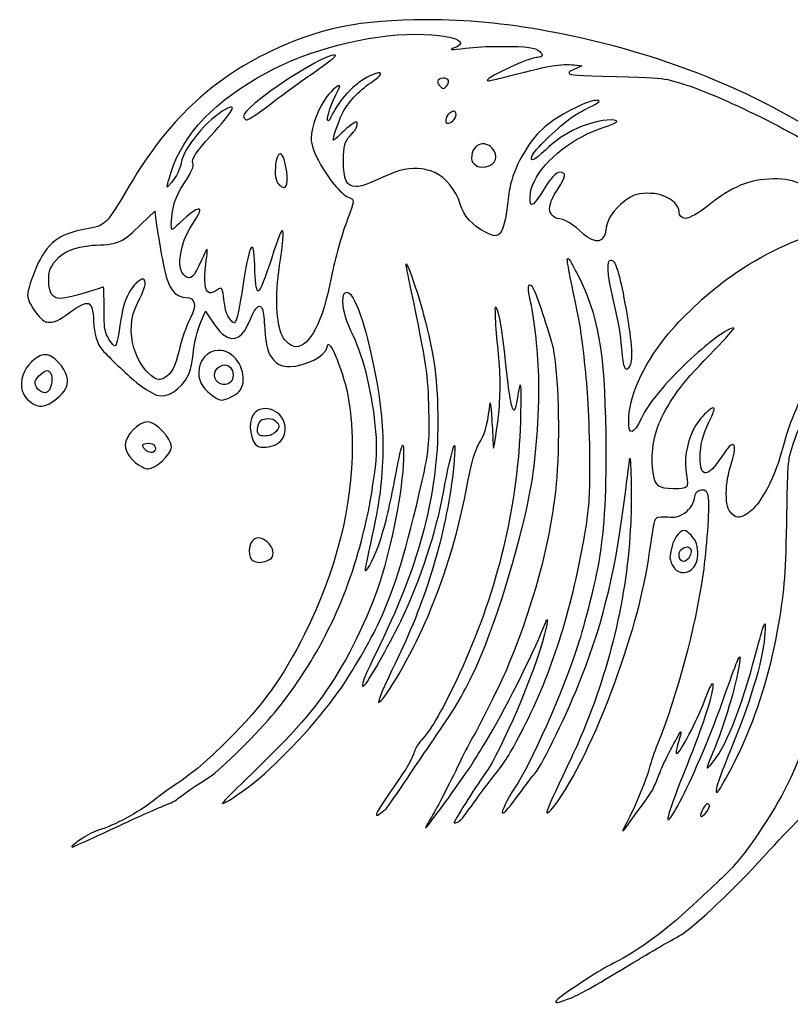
# Model space of a CAD drawing. Extents: x 61 to 2916, y 182 to 2969.
# Drawn here: x 129 to 692, y 1419 to 2137 of the extents above; entities that cross this region are included whole.
import ezdxf

# ---------------------------------------------------------------- set-up
doc = ezdxf.new("R2010")
doc.units = 0
doc.layers.add('Layer_1', color=7, linetype='CONTINUOUS')

msp = doc.modelspace()

# ---------------------------------------------------------------- linework, layer by layer
at = {"layer": 'Layer_1', "color": 7}
for points in [[(425.739183, 2136.946104), (425.735187, 2136.943156)], [(533.745363, 2103.96212), (539.364527, 2103.260429), (535.614534, 2101.5949)], [(467.367589, 2046.329056), (467.367589, 2046.326136)], [(319.117619, 2039.026447), (319.117619, 2039.026816)], [(239.727017, 2018.163021), (236.680047, 2014.787996), (237.181072, 2017.413)], [(217.712049, 1987.623841), (227.567531, 1997.217106)], [(227.567531, 1997.217106), (228.483048, 1990.623841)], [(262.974388, 1920.286225), (264.631159, 1924.036246), (265.866019, 1922.161235)], [(147.872504, 1892.331399), (147.872504, 1892.331088)], [(140.356355, 1855.78159), (140.356355, 1855.767417)], [(471.923332, 1852.786012), (472.519517, 1857.286026), (473.04098, 1852.411015)], [(391.460612, 1640.639356), (391.006558, 1638.285317), (392.742358, 1639.785332)], [(631.074674, 1564.318152), (631.074674, 1564.317755)]]:
    msp.add_lwpolyline(points, dxfattribs=at)
for points in [[(425.735187, 2136.943156)], [(358.391759, 2111.154489)], [(438.32264, 2094.302892)], [(445.970567, 2070.135789)], [(467.367589, 2046.326136)], [(560.514452, 1961.432313)], [(274.022313, 1895.527359)], [(278.671713, 1884.88085)], [(149.288958, 1880.711895)], [(308.053679, 1852.980866)], [(222.285339, 1843.403617)], [(310.290477, 1845.653624)], [(222.81559, 1827.653567)], [(614.139626, 1763.903376)], [(303.300218, 1758.57723)], [(616.172782, 1751.915112)]]:
    msp.add_lwpolyline(points, close=True, dxfattribs=at)
for points in [[(425.735187, 2136.943156), (378.184139, 2137.018274), (346.922236, 2130.669243), (312.15378, 2113.876154)], [(513.861537, 2128.693149), (481.861631, 2134.499372), (456.242902, 2136.897886), (425.739183, 2136.946104)], [(309.113953, 2098.296127), (340.416732, 2115.287869), (382.861092, 2126.251406), (417.864286, 2126.387526)], [(417.864286, 2126.387526), (434.759678, 2126.453573), (448.542307, 2124.06583), (450.613901, 2120.714135)], [(738.853458, 2034.132785), (683.825725, 2078.171723), (601.420842, 2112.805193), (513.861537, 2128.693149)], [(450.613901, 2120.714135), (451.38745, 2119.462379), (449.279487, 2117.37647), (446.223758, 2116.367957)], [(312.15378, 2113.876154), (268.269324, 2092.679741), (237.014338, 2062.98971), (209.4195, 2016.286536)], [(446.223758, 2116.367957), (441.568121, 2114.832396), (444.207213, 2114.75844), (454.369762, 2116.140901)], [(454.369762, 2116.140901), (461.491548, 2117.109815), (469.215982, 2117.492408), (481.239481, 2117.520754)], [(481.239481, 2117.520754), (499.772424, 2117.543432), (505.313749, 2116.784765), (508.548657, 2113.786862)], [(508.548657, 2113.786862), (511.505173, 2111.046885), (511.055314, 2109.941143), (506.780598, 2109.43476)], [(358.39173, 2111.154489), (351.108312, 2111.154489), (312.895071, 2087.273062), (297.332392, 2072.995191)], [(340.98199, 2096.560184), (349.43836, 2102.452354), (357.174841, 2108.14607), (358.174908, 2109.213544)], [(358.174908, 2109.213544), (359.969216, 2111.126426), (359.973411, 2111.154489), (358.391759, 2111.154489)], [(497.968082, 2106.992904), (490.112404, 2103.91016), (473.58563, 2095.836384), (471.48946, 2094.056788)], [(480.20659, 2094.352726), (515.605501, 2103.613542), (524.199097, 2105.155452), (533.745363, 2103.96212)], [(506.780598, 2109.43476), (504.740809, 2109.193248), (500.774957, 2108.094111), (497.968082, 2106.992904)], [(239.489643, 2025.588342), (248.739121, 2053.990164), (271.738403, 2078.008164), (309.113953, 2098.296127)], [(391.710884, 2098.105695), (390.133399, 2098.711177), (383.726796, 2095.970208), (378.631221, 2092.509917)], [(385.303601, 2090.957206), (391.77027, 2095.306162), (393.623085, 2097.371746), (391.710884, 2098.105695)], [(535.614534, 2101.5949), (530.555469, 2099.349314), (529.861915, 2098.914762), (529.946983, 2098.039732)], [(529.946983, 2098.039732), (530.094668, 2096.504795), (534.831518, 2096.151002), (564.491047, 2095.461614)], [(315.106923, 2077.744201), (320.881937, 2082.201015), (332.525649, 2090.6681), (340.98199, 2096.560184)], [(378.631221, 2092.509917), (369.368165, 2086.219591), (361.767861, 2077.299188), (356.661457, 2066.725672)], [(364.391447, 2068.309223), (368.350637, 2076.263519), (376.374156, 2084.952812), (385.303601, 2090.957206)], [(438.32264, 2094.302892), (436.199824, 2094.274546), (433.982302, 2093.353765), (433.982302, 2091.783338)], [(433.982302, 2091.783338), (433.982302, 2091.008372), (434.822664, 2089.466887), (435.849943, 2088.358537)], [(442.018406, 2092.632941), (441.56798, 2093.806629), (439.973685, 2094.324804), (438.32264, 2094.302892)], [(439.066794, 2087.066501), (440.823373, 2088.006472), (442.546786, 2091.255865), (442.018406, 2092.632941)], [(471.48946, 2094.056788), (469.680071, 2092.519583), (469.670915, 2092.467964), (471.206561, 2092.439617)], [(471.206561, 2092.439617), (472.081591, 2092.425444), (476.131745, 2093.286895), (480.20659, 2094.352726)], [(564.491047, 2095.461614), (590.356448, 2094.860327), (595.922434, 2094.528984), (601.989729, 2093.232073)], [(601.989729, 2093.232073), (626.91343, 2087.904652), (683.754774, 2061.100611), (722.740119, 2036.290552)], [(362.591129, 2088.73359), (362.163635, 2090.015931), (356.647823, 2085.372965), (353.286461, 2080.901014)], [(359.821162, 2082.07731), (361.471242, 2085.358735), (362.718717, 2088.354001), (362.591129, 2088.73359)], [(435.849943, 2088.358537), (437.304943, 2086.788393), (438.015137, 2086.503539), (439.066794, 2087.066501)], [(268.476112, 2052.241239), (284.788365, 2070.052536), (288.479142, 2076.608893), (279.417057, 2071.676878)], [(294.831943, 2063.90434), (296.305396, 2063.90434), (303.828683, 2069.04011), (315.106923, 2077.744201)], [(353.286461, 2080.901014), (346.92096, 2072.433022), (341.739042, 2058.763722), (341.739042, 2050.439504)], [(354.339677, 2063.163163), (352.336738, 2063.163163), (355.092306, 2072.671898), (359.821162, 2082.07731)], [(548.553627, 2077.999178), (541.676471, 2077.222171), (521.946708, 2066.799543), (512.483242, 2058.944403)], [(544.428609, 2072.841411), (552.483053, 2076.466707), (554.220413, 2078.639243), (548.553627, 2077.999178)], [(279.417057, 2071.676878), (266.153425, 2064.457891), (248.606658, 2043.288549), (246.945805, 2032.502461)], [(297.332392, 2072.995191), (292.708843, 2068.753385), (291.598906, 2066.69741), (293.012605, 2064.994151)], [(443.609243, 2069.306681), (440.516918, 2067.527964), (438.707076, 2062.236854), (440.919808, 2061.443406)], [(445.970567, 2070.135789), (445.365765, 2070.144293), (444.577958, 2069.863946), (443.609243, 2069.306681)], [(447.466216, 2067.780333), (447.480389, 2069.342738), (446.978712, 2070.128674), (445.970567, 2070.135789)], [(529.614648, 2063.946916), (534.156586, 2067.340281), (540.000085, 2070.848365), (544.428609, 2072.841411)], [(293.012605, 2064.994151), (293.509775, 2064.395189), (294.327658, 2063.90434), (294.831943, 2063.90434)], [(356.661457, 2066.725672), (355.715278, 2064.766358), (354.670056, 2063.163163), (354.339677, 2063.163163)], [(358.035471, 2048.913099), (357.08898, 2048.913099), (361.621167, 2062.744201), (364.391447, 2068.309223)], [(374.926667, 2062.411724), (373.616689, 2062.40322), (369.492209, 2059.297431), (364.132161, 2054.280347)], [(374.233736, 2057.142668), (375.508509, 2059.024879), (375.954145, 2062.411724), (374.926667, 2062.411724)], [(440.919808, 2061.443406), (443.330908, 2060.578808), (447.437869, 2064.55563), (447.466216, 2067.780333)], [(503.040781, 2037.827162), (504.463239, 2041.321129), (520.726815, 2057.306766), (529.614648, 2063.946916)], [(563.057109, 2063.523532), (557.699016, 2064.700509), (545.529986, 2062.048662), (535.711338, 2057.56455)], [(555.570276, 2058.58409), (559.532839, 2059.894267), (563.394915, 2061.419538), (564.152845, 2061.973713)], [(564.152845, 2061.973713), (565.427702, 2062.90606), (565.344987, 2063.02126), (563.057109, 2063.523532)], [(370.208385, 2052.225194), (371.732012, 2053.909858), (373.543186, 2056.122731), (374.233736, 2057.142668)], [(512.483242, 2058.944403), (501.771933, 2050.05348), (491.201846, 2032.359737), (487.295154, 2016.778746)], [(504.659454, 2019.018548), (512.678153, 2035.243204), (533.188694, 2051.183601), (555.570276, 2058.58409)], [(535.711338, 2057.56455), (527.083159, 2053.624096), (520.243138, 2048.939745), (512.75279, 2041.840806)], [(255.507823, 2032.377963), (254.103818, 2035.001465), (257.620491, 2040.387904), (268.476112, 2052.241239)], [(341.739042, 2050.439504), (341.739042, 2045.675867), (344.089707, 2039.109304), (348.62969, 2031.188457)], [(364.132161, 2054.280347), (360.978863, 2051.328877), (358.23384, 2048.913099), (358.035471, 2048.913099)], [(365.365548, 2034.288067), (365.365548, 2044.715656), (366.194004, 2047.78587), (370.208385, 2052.225194)], [(466.800743, 2046.326136), (462.933877, 2046.16116), (459.427097, 2043.120341), (458.912523, 2037.764119)], [(466.198634, 2029.41008), (474.653558, 2029.41008), (478.987603, 2035.078199), (475.23676, 2041.229966)], [(467.367589, 2046.326136), (467.178234, 2046.33464), (466.988709, 2046.33464), (466.800743, 2046.326136)], [(475.23676, 2041.229966), (473.171487, 2044.61735), (470.208224, 2046.244555), (467.367589, 2046.329056)], [(512.75279, 2041.840806), (504.361078, 2033.888551), (500.845681, 2032.435337), (503.040781, 2037.827162)], [(319.117619, 2039.026816), (317.386836, 2039.018312), (315.940255, 2034.958123), (315.629804, 2029.043928)], [(319.467727, 2038.972589), (319.350089, 2039.008589), (319.233018, 2039.027298), (319.117619, 2039.026447)], [(323.894551, 2025.827077), (323.140788, 2032.932677), (321.297497, 2038.407387), (319.467727, 2038.972589)], [(374.349447, 2015.162993), (367.654843, 2015.162993), (365.365548, 2020.038032), (365.365548, 2034.288067)], [(458.912523, 2037.764119), (458.580868, 2034.312615), (458.749813, 2033.778169), (460.832916, 2031.695237)], [(246.945805, 2032.502461), (246.242726, 2027.935238), (243.33386, 2022.157361), (239.727017, 2018.163021)], [(249.663048, 2018.412102), (254.259129, 2025.1903), (256.494821, 2030.533765), (255.507823, 2032.377963)], [(315.629804, 2029.043928), (315.253702, 2021.875908), (316.223153, 2018.109644), (319.01217, 2015.915962)], [(319.01217, 2015.915962), (323.537158, 2012.3566), (325.006869, 2015.340555), (323.894551, 2025.827077)], [(348.62969, 2031.188457), (356.012803, 2018.306936), (364.428184, 2008.707804), (369.928576, 2006.892491)], [(422.563492, 2028.027336), (414.330492, 2029.307154), (406.421948, 2027.643495), (394.614222, 2022.145966)], [(432.076224, 2025.40083), (429.992498, 2026.355598), (425.712226, 2027.537734), (422.563492, 2028.027336)], [(460.832916, 2031.695237), (462.637627, 2029.890441), (463.764289, 2029.41008), (466.198634, 2029.41008)], [(237.181072, 2017.413), (237.456884, 2018.857001), (238.495586, 2022.536269), (239.489643, 2025.588342)], [(394.614222, 2022.145966), (382.801905, 2016.646424), (378.499665, 2015.162993), (374.349447, 2015.162993)], [(450.50403, 2002.367589), (447.521718, 2012.381233), (440.014419, 2021.763996), (432.076224, 2025.40083)], [(501.608203, 2008.240171), (501.840078, 2012.341859), (502.484424, 2014.618285), (504.659454, 2019.018548)], [(523.211786, 2025.663035), (520.566175, 2025.663035), (516.377491, 2021.065736), (510.972967, 2012.230429)], [(521.682462, 2013.203084), (527.882135, 2022.390767), (528.283834, 2025.663035), (523.211786, 2025.663035)], [(678.865108, 2020.681158), (661.655637, 2020.476779), (648.724708, 2015.117638), (631.24138, 2000.945216)], [(700.24019, 2016.251415), (692.635605, 2020.029471), (688.913959, 2020.800242), (678.865108, 2020.681158)], [(209.4195, 2016.286536), (191.785142, 1986.440175), (192.193519, 1986.845247), (176.911621, 1984.068674)], [(241.190351, 2000.346111), (242.814636, 2006.696531), (245.271857, 2011.935965), (249.663048, 2018.412102)], [(487.295154, 2016.778746), (486.50369, 2013.621536), (485.494043, 2006.943515), (485.051014, 2001.938365)], [(510.972967, 2012.230429), (506.232857, 2004.481305), (503.244706, 2001.108945), (502.117988, 2002.235749)], [(515.739609, 1998.601438), (515.739609, 2002.445513), (517.740903, 2007.361711), (521.682462, 2013.203084)], [(369.928576, 2006.892491), (373.444937, 2005.731955), (373.315648, 2004.452959), (368.345081, 1991.277229)], [(502.117988, 2002.235749), (501.638874, 2002.714777), (501.432398, 2005.141326), (501.608203, 2008.240171)], [(587.364839, 2010.225053), (578.969159, 2010.303856), (574.581936, 2008.484008), (567.609848, 2002.029187)], [(598.280895, 2008.538972), (595.182618, 2009.746251), (592.386089, 2010.17692), (587.364839, 2010.225053)], [(610.235484, 1996.717668), (610.22698, 2001.240048), (605.812629, 2005.604821), (598.280895, 2008.538972)], [(240.214748, 1983.662893), (239.165104, 1983.662893), (239.829688, 1995.025748), (241.190351, 2000.346111)], [(259.351586, 1998.66295), (257.488339, 1998.66295), (252.874712, 1995.238659), (246.203069, 1988.901222)], [(258.020035, 1992.243988), (261.076587, 1997.252568), (261.368925, 1998.66295), (259.351586, 1998.66295)], [(469.533917, 1981.500789), (459.131585, 1987.004016), (453.114463, 1993.601419), (450.50403, 2002.367589)], [(485.051014, 2001.938365), (484.181087, 1992.109796), (482.164854, 1984.290968), (479.688188, 1981.141922)], [(521.338222, 1991.912929), (519.098249, 1991.912929), (515.739609, 1995.925212), (515.739609, 1998.601438)], [(567.609848, 2002.029187), (559.945253, 1994.933197), (557.991298, 1991.36791), (556.573715, 1981.891915)], [(631.24138, 2000.945216), (625.037455, 1995.916), (617.779889, 1991.912929), (614.867338, 1991.912929)], [(228.483048, 1990.623841), (230.923714, 1973.036822), (234.542491, 1953.419141), (236.358087, 1947.926431)], [(246.865159, 1967.66535), (248.900158, 1976.838321), (249.715036, 1978.635407), (258.020035, 1992.243988)], [(368.345081, 1991.277229), (363.60123, 1978.702078), (359.234133, 1963.067682), (356.372861, 1948.412801)], [(539.739665, 1981.046734), (534.41077, 1986.823477), (525.792853, 1991.912929), (521.338222, 1991.912929)], [(614.867338, 1991.912929), (612.227113, 1991.912929), (610.235484, 1993.973411), (610.235484, 1996.717668)], [(176.911621, 1984.068674), (157.414858, 1980.526263), (148.929632, 1973.891952), (141.182481, 1956.134004)], [(204.08458, 1976.010488), (206.191562, 1977.138426), (212.208006, 1982.266344), (217.712049, 1987.623841)], [(246.203069, 1988.901222), (243.170811, 1986.020901), (240.475508, 1983.662893), (240.214748, 1983.662893)], [(320.857644, 1982.912901), (319.665048, 1982.912901), (318.274763, 1979.398552), (312.733524, 1962.380165)], [(318.737974, 1957.41283), (321.279213, 1974.530203), (321.976198, 1982.912901), (320.857644, 1982.912901)], [(184.981497, 1972.405545), (193.039822, 1972.422553), (199.742142, 1973.6861), (204.08458, 1976.010488)], [(479.688188, 1981.141922), (477.612399, 1978.503113), (475.027732, 1978.594474), (469.533917, 1981.500789)], [(550.624909, 1975.412886), (548.061021, 1975.412886), (542.083046, 1978.506572), (539.739665, 1981.046734)], [(556.573715, 1981.891915), (556.054633, 1978.422042), (553.292376, 1975.412886), (550.624909, 1975.412886)], [(645.10355, 1947.4063), (666.236439, 1962.821464), (690.912844, 1975.329406), (712.800034, 1981.720418)], [(152.190868, 1956.421097), (156.089603, 1963.935455), (162.443924, 1968.34031), (173.053234, 1970.883562)], [(173.053234, 1970.883562), (176.519968, 1971.714626), (181.887735, 1972.405545), (184.981497, 1972.405545)], [(265.549303, 1969.222426), (265.30694, 1968.980063), (263.626812, 1965.493948), (261.816913, 1961.474918)], [(264.789105, 1958.133569), (266.073176, 1967.325759), (266.251447, 1969.924882), (265.549303, 1969.222426)], [(298.589022, 1970.912872), (296.967798, 1970.912872), (294.704072, 1961.207894), (291.912192, 1942.297034)], [(300.773095, 1952.912815), (300.290325, 1967.210558), (299.840466, 1970.912872), (298.589022, 1970.912872)], [(249.764161, 1949.742906), (245.999654, 1952.792144), (244.973878, 1959.138737), (246.865159, 1967.66535)], [(261.816913, 1961.474918), (256.049242, 1948.668544), (253.796683, 1946.476222), (249.764161, 1949.742906)], [(312.733524, 1962.380165), (308.073692, 1948.067427), (304.790623, 1939.842365), (303.393677, 1938.979184)], [(537.094422, 1918.592859), (530.721807, 1948.873149), (528.241909, 1961.918258), (528.762352, 1962.438672)], [(528.762352, 1962.438672), (529.644185, 1963.320533), (531.101594, 1961.053433), (536.329803, 1950.661306)], [(562.176977, 1932.819423), (557.768522, 1952.261667), (557.216842, 1961.643438), (560.514452, 1961.432313)], [(560.514452, 1961.432313), (560.855546, 1961.409636), (561.237742, 1961.286895), (561.66141, 1961.060236)], [(141.182481, 1956.134004), (138.031496, 1948.910963), (134.735685, 1938.516909), (134.735685, 1935.809162)], [(150.194284, 1946.530449), (150.175576, 1951.607599), (150.482662, 1953.128901), (152.190868, 1956.421097)], [(267.566443, 1937.514348), (264.188357, 1938.586414), (263.142681, 1946.347359), (264.789105, 1958.133569)], [(320.819518, 1905.873622), (316.110051, 1915.60244), (315.344297, 1934.553636), (318.737974, 1957.41283)], [(414.529117, 1940.486483), (412.457211, 1950.359302), (410.875984, 1958.551255), (411.014882, 1958.690153)], [(411.014882, 1958.690153), (411.996268, 1959.671482), (419.233878, 1938.758024), (423.866044, 1921.556206)], [(561.66141, 1961.060236), (564.488099, 1959.54741), (567.462984, 1948.850954), (571.550584, 1925.499636)], [(219.08898, 1947.497208), (216.671345, 1947.843631), (211.715706, 1942.974318), (208.79257, 1937.381034)], [(216.642696, 1933.28527), (220.982285, 1942.104986), (221.842314, 1947.102624), (219.08898, 1947.497208)], [(236.358087, 1947.926431), (239.461212, 1938.538651), (243.962218, 1934.155424), (250.499753, 1934.155424)], [(303.393677, 1938.979184), (302.03789, 1938.141289), (301.104438, 1943.104939), (300.773095, 1952.912815)], [(356.372861, 1948.412801), (350.083585, 1916.196668), (340.848875, 1898.162624), (330.639838, 1898.162624)], [(501.340385, 1933.524061), (498.924097, 1943.611152), (500.690569, 1946.849659), (504.517608, 1939.348285)], [(536.329803, 1950.661306), (551.206098, 1921.089934), (555.807962, 1895.032003), (556.729253, 1835.160952)], [(600.538471, 1905.278741), (611.344203, 1918.744201), (630.047537, 1936.42431), (645.10355, 1947.4063)], [(159.169413, 1933.405403), (152.962018, 1933.405403), (150.228261, 1937.403145), (150.194284, 1946.530449)], [(186.389175, 1940.484981), (178.668727, 1937.733155), (162.028724, 1933.405403), (159.169413, 1933.405403)], [(190.158237, 1941.655438), (189.889824, 1941.655438), (188.194281, 1941.128476), (186.389175, 1940.484981)], [(190.62699, 1927.21789), (190.638328, 1935.158608), (190.427572, 1941.655438), (190.158237, 1941.655438)], [(274.405785, 1940.342993), (271.272357, 1938.13304), (268.816469, 1937.117468), (267.566443, 1937.514348)], [(278.062035, 1932.725738), (277.382625, 1940.087619), (276.537728, 1941.846749), (274.405785, 1940.342993)], [(291.912192, 1942.297034), (289.853666, 1928.352858), (287.253324, 1916.414398), (286.123147, 1915.715911)], [(427.744985, 1851.285998), (427.220857, 1877.871344), (426.144624, 1885.132482), (414.529117, 1940.486483)], [(134.735685, 1935.809162), (134.735685, 1932.39516), (138.9267, 1924.698024), (143.167363, 1920.3199)], [(165.270457, 1923.021099), (179.60278, 1933.348256), (182.092037, 1932.482241), (182.996615, 1916.851133)], [(208.79257, 1937.381034), (205.245286, 1930.593425), (204.025481, 1926.17366), (202.228624, 1913.588928)], [(211.637331, 1921.025956), (212.272883, 1923.465488), (214.525214, 1928.981669), (216.642696, 1933.28527)], [(250.499753, 1934.155424), (257.116943, 1934.155424), (258.448352, 1928.21053), (253.817603, 1919.344297)], [(280.273945, 1922.247692), (279.348742, 1924.398628), (278.427734, 1928.763769), (278.062035, 1932.725738)], [(364.984995, 1931.183232), (364.984995, 1936.255563), (365.751287, 1937.911285), (368.097814, 1937.911285)], [(368.097814, 1937.911285), (373.065235, 1937.911285), (381.762239, 1913.260958), (387.811703, 1882.036104)], [(507.858957, 1876.786069), (507.039714, 1898.048274), (504.459951, 1920.50163), (501.340385, 1933.524061)], [(504.517608, 1939.348285), (506.739722, 1934.992554), (517.012879, 1903.674043), (518.274017, 1897.411157)], [(568.518326, 1896.574736), (567.323576, 1909.931005), (567.182552, 1910.74319), (562.176977, 1932.819423)], [(191.939494, 1908.470761), (190.853564, 1911.979496), (190.598637, 1915.461444), (190.62699, 1927.21789)], [(297.468653, 1918.370196), (301.284665, 1927.837092), (304.672219, 1930.306388), (306.437926, 1924.907817)], [(372.558229, 1905.888192), (367.27242, 1916.760538), (364.984995, 1924.397891), (364.984995, 1931.183232)], [(476.355938, 1918.78621), (476.002457, 1927.816258), (476.056514, 1928.360143), (477.086882, 1926.148545)], [(477.086882, 1926.148545), (478.692997, 1922.702427), (480.955987, 1909.323821), (482.742642, 1892.719209)], [(571.550584, 1925.499636), (576.09567, 1899.535306), (576.738059, 1887.819366), (573.859155, 1883.426219)], [(143.167363, 1920.3199), (146.938601, 1916.425368), (147.421377, 1916.161207), (150.752363, 1916.161207)], [(150.752363, 1916.161207), (155.005776, 1916.161207), (157.167583, 1917.182249), (165.270457, 1923.021099)], [(215.353668, 1889.716261), (210.664803, 1899.243563), (209.193597, 1911.642966), (211.637331, 1921.025956)], [(253.817603, 1919.344297), (250.351104, 1912.707209), (247.537398, 1904.793193), (245.330279, 1895.473132)], [(256.187771, 1897.463882), (256.970391, 1903.744031), (259.652711, 1912.76444), (262.974388, 1920.286225)], [(265.866019, 1922.161235), (273.038517, 1911.270209), (275.005853, 1908.803152), (278.28209, 1906.59867)], [(278.28209, 1906.59867), (286.187125, 1901.27944), (292.022432, 1904.859637), (297.468653, 1918.370196)], [(286.123147, 1915.715911), (284.928028, 1914.977228), (281.991008, 1918.256782), (280.273945, 1922.247692)], [(306.437926, 1924.907817), (306.864541, 1923.603848), (307.531734, 1917.467047), (307.920308, 1911.271569)], [(423.866044, 1921.556206), (431.474512, 1893.303232), (434.233254, 1872.446864), (434.204879, 1843.410987)], [(478.229503, 1895.911143), (477.408474, 1903.129846), (476.565703, 1913.423838), (476.355938, 1918.78621)], [(543.481126, 1864.408124), (542.148838, 1882.500874), (538.913704, 1909.947446), (537.094422, 1918.592859)], [(182.996615, 1916.851133), (183.547942, 1907.324455), (185.546022, 1900.406282), (188.936558, 1896.286139)], [(202.228624, 1913.588928), (200.75457, 1903.265654), (199.637892, 1898.905304), (198.468339, 1898.905304)], [(307.920308, 1911.271569), (308.710667, 1898.67153), (310.233018, 1893.174908), (314.173755, 1888.686516)], [(636.280744, 1896.048766), (644.258596, 1904.248004), (650.584185, 1911.280328), (650.340348, 1911.675734)], [(650.340348, 1911.675734), (649.837792, 1912.488742), (645.357252, 1910.383189), (640.228511, 1906.923804)], [(198.468339, 1898.905304), (197.012134, 1898.905304), (193.145645, 1904.569992), (191.939494, 1908.470761)], [(330.639838, 1898.162624), (327.535041, 1898.162624), (322.723555, 1901.940538), (320.819518, 1905.873622)], [(389.050986, 1836.212665), (386.846135, 1862.516616), (380.397182, 1889.763514), (372.558229, 1905.888192)], [(573.47832, 1843.52803), (573.47832, 1861.240709), (583.438417, 1883.969509), (600.538471, 1905.278741)], [(640.228511, 1906.923804), (630.231279, 1900.180983), (613.000746, 1884.567961), (601.875861, 1872.171676)], [(252.171122, 1877.593237), (253.992671, 1881.316697), (254.468837, 1883.675243), (256.187771, 1897.463882)], [(326.359878, 1883.714843), (337.574877, 1883.813489), (352.233755, 1891.512609), (353.439022, 1897.937042)], [(353.439022, 1897.937042), (353.833351, 1900.039619), (354.090085, 1900.301201), (355.009364, 1899.538084)], [(355.009364, 1899.538084), (358.126605, 1896.951178), (365.122986, 1878.57672), (367.938138, 1865.584336)], [(518.274017, 1897.411157), (522.151286, 1878.153024), (523.371406, 1834.64907), (520.934198, 1802.535835)], [(573.859155, 1883.426219), (571.056844, 1879.149037), (569.800157, 1882.242722), (568.518326, 1896.574736)], [(147.872504, 1892.331088), (144.776568, 1892.410458), (141.573082, 1890.660597), (137.628822, 1887.097125)], [(157.468708, 1886.589155), (153.956673, 1890.343683), (150.968363, 1892.251972), (147.872504, 1892.331399)], [(188.936558, 1896.286139), (191.914668, 1892.667164), (205.236286, 1879.794204), (211.984508, 1874.016016)], [(230.945456, 1874.155226), (226.695503, 1874.155226), (219.456255, 1881.380137), (215.353668, 1889.716261)], [(245.330279, 1895.473132), (242.435274, 1883.248996), (239.55467, 1877.940935), (234.332188, 1875.212807)], [(274.022313, 1895.527359), (266.304257, 1895.261469), (259.537879, 1888.478707), (259.669719, 1879.049285)], [(281.837257, 1893.476572), (279.273057, 1894.979279), (276.59496, 1895.616027), (274.022313, 1895.527359)], [(288.994539, 1865.266486), (295.597555, 1872.374127), (291.712094, 1887.689624), (281.837257, 1893.476572)], [(478.639621, 1849.410987), (480.14967, 1863.565551), (480.001701, 1880.32505), (478.229503, 1895.911143)], [(482.742642, 1892.719209), (485.718207, 1865.066614), (487.531337, 1853.721788), (489.193862, 1852.342162)], [(597.764053, 1846.705338), (605.588833, 1862.568348), (613.233245, 1872.361201), (636.280744, 1896.048766)], [(137.628822, 1887.097125), (131.828376, 1881.857011), (129.043917, 1873.063458), (130.950574, 1866.00772)], [(162.525375, 1867.488997), (165.434859, 1873.19201), (163.632903, 1879.999206), (157.468708, 1886.589155)], [(271.231765, 1877.528748), (271.231765, 1879.557794), (271.801474, 1880.839256), (273.424626, 1882.462323)], [(273.424626, 1882.462323), (275.094351, 1884.132274), (276.952268, 1884.889552), (278.671713, 1884.88085)], [(278.671713, 1884.88085), (281.954328, 1884.863842), (284.731813, 1882.053651), (284.731813, 1877.454027)], [(314.173755, 1888.686516), (317.613353, 1884.769023), (320.326259, 1883.6609), (326.359878, 1883.714843)], [(140.41493, 1872.996532), (140.670899, 1874.016696), (142.381585, 1876.234842), (144.216242, 1877.925713)], [(144.216242, 1877.925713), (146.337847, 1879.881341), (147.97998, 1880.805127), (149.288958, 1880.711895)], [(149.288958, 1880.711895), (150.307087, 1880.639045), (151.123615, 1879.950705), (151.807016, 1878.653737)], [(151.807016, 1878.653737), (153.206819, 1875.997383), (152.593468, 1869.333308), (150.717187, 1866.810437)], [(228.970864, 1862.874434), (236.628995, 1860.347085), (246.931235, 1866.88394), (252.171122, 1877.593237)], [(234.332188, 1875.212807), (233.218508, 1874.630881), (231.694116, 1874.155226), (230.945456, 1874.155226)], [(259.669719, 1879.049285), (259.768082, 1871.983597), (263.367384, 1866.575473), (271.59358, 1861.131207)], [(282.891918, 1872.245037), (278.731269, 1868.084643), (271.231765, 1871.482742), (271.231765, 1877.528748)], [(284.731813, 1877.454027), (284.731813, 1874.878743), (284.29967, 1873.65301), (282.891918, 1872.245037)], [(387.811703, 1882.036104), (393.038551, 1855.057846), (394.643476, 1838.523362), (393.997798, 1818.285884)], [(502.551775, 1797.719416), (506.119244, 1818.483516), (508.651555, 1856.207298), (507.858957, 1876.786069)], [(147.781679, 1864.607315), (144.03024, 1864.152977), (139.492276, 1869.320552), (140.41493, 1872.996532)], [(211.984508, 1874.016016), (217.843974, 1868.998734), (225.370549, 1864.062523), (228.970864, 1862.874434)], [(492.920412, 1862.787949), (493.559343, 1866.758761), (494.230136, 1870.154848), (494.408719, 1870.333431)], [(494.408719, 1870.333431), (495.012246, 1870.936901), (494.721467, 1845.42002), (493.973628, 1832.160952)], [(601.875861, 1872.171676), (591.1351, 1860.203509), (586.565183, 1853.928179), (582.725927, 1845.879149)], [(130.950574, 1866.00772), (132.060279, 1861.901156), (136.402567, 1857.180265), (140.356355, 1855.78159)], [(150.717187, 1866.810437), (149.886109, 1865.693328), (148.565429, 1864.703694), (147.781679, 1864.607315)], [(148.802656, 1855.796614), (153.310845, 1857.135364), (160.266441, 1863.060983), (162.525375, 1867.488997)], [(271.59358, 1861.131207), (273.236234, 1860.044145), (275.524339, 1859.153667), (276.678072, 1859.153667)], [(276.678072, 1859.153667), (279.266395, 1859.153667), (286.780673, 1862.883448), (288.994539, 1865.266486)], [(367.938138, 1865.584336), (370.476827, 1853.865335), (371.737426, 1840.758516), (371.765772, 1826.160923)], [(489.193862, 1852.342162), (490.577485, 1851.193815), (491.446959, 1853.631476), (492.920412, 1862.787949)], [(544.979723, 1792.785813), (545.687508, 1806.75672), (544.878526, 1845.433201), (543.481126, 1864.408124)], [(700.876201, 1865.155112), (694.41146, 1850.257812), (689.801517, 1838.386619), (688.136413, 1832.352773)], [(140.356355, 1855.767417), (144.167491, 1854.433173), (144.214742, 1854.434534), (148.802656, 1855.796614)], [(635.844236, 1851.952453), (636.905786, 1857.777328), (624.885206, 1846.31407), (620.589344, 1837.405034)], [(299.400811, 1848.450011), (295.461208, 1842.437482), (297.520329, 1828.285837), (302.73187, 1825.560317)], [(308.053679, 1852.980866), (304.603366, 1852.914819), (301.373107, 1851.460074), (299.400811, 1848.450011)], [(321.34424, 1844.899294), (318.608515, 1850.207865), (313.096388, 1853.076933), (308.053679, 1852.980866)], [(422.777621, 1800.285828), (427.59146, 1821.434931), (428.208848, 1827.775089), (427.744985, 1851.285998)], [(464.462833, 1827.753177), (467.882248, 1832.790642), (470.383066, 1841.179802), (471.923332, 1852.786012)], [(473.04098, 1852.411015), (473.327563, 1849.729659), (473.809596, 1842.203084), (474.11177, 1835.685363)], [(474.899861, 1824.074929), (475.375828, 1824.550896), (477.582862, 1839.503019), (478.639621, 1849.410987)], [(591.526736, 1805.154914), (589.230098, 1819.385163), (591.392089, 1833.787533), (597.764053, 1846.705338)], [(632.022441, 1843.030038), (633.98235, 1847.154971), (635.702475, 1851.170344), (635.844236, 1851.952453)], [(691.205295, 1819.035906), (693.679098, 1830.436603), (703.529551, 1852.933301), (705.730661, 1852.207374)], [(222.285339, 1843.403617), (215.997919, 1843.403617), (205.960487, 1833.02966), (205.988839, 1826.538839)], [(239.731666, 1824.84108), (239.731666, 1831.438455), (228.485542, 1843.403617), (222.285339, 1843.403617)], [(304.371009, 1833.417781), (302.710213, 1834.082507), (302.009997, 1837.065953), (302.824138, 1840.013994)], [(302.824138, 1840.013994), (303.994283, 1844.251802), (305.85084, 1845.653624), (310.290477, 1845.653624)], [(310.290477, 1845.653624), (313.519148, 1845.653624), (314.438597, 1845.312672), (316.341784, 1843.409485)], [(318.070243, 1839.471951), (317.391655, 1837.24567), (315.585781, 1835.246161), (313.083944, 1833.952482)], [(315.830525, 1826.566676), (322.082385, 1829.533454), (324.728535, 1838.331655), (321.34424, 1844.899294)], [(316.341784, 1843.409485), (318.041981, 1841.699309), (318.463466, 1840.762031), (318.070243, 1839.471951)], [(434.204879, 1843.410987), (434.179367, 1816.117204), (431.096596, 1792.144643), (424.178026, 1765.410732)], [(582.725927, 1845.879149), (577.067984, 1834.017254), (573.47832, 1833.104722), (573.47832, 1843.52803)], [(625.657706, 1817.529967), (625.695123, 1826.228927), (627.528663, 1833.571618), (632.022441, 1843.030038)], [(313.083944, 1833.952482), (311.100252, 1832.92662), (306.329784, 1832.633971), (304.371009, 1833.417781)], [(387.11007, 1799.068514), (389.656412, 1815.697476), (390.083594, 1823.89045), (389.050986, 1836.212665)], [(402.893795, 1801.545605), (407.689974, 1827.346291), (409.235144, 1831.848856), (409.235144, 1820.015846)], [(493.973628, 1832.160952), (490.684635, 1773.835949), (475.898283, 1715.620761), (450.233264, 1659.950412)], [(474.11177, 1835.685363), (474.413633, 1829.167613), (474.769439, 1823.944592), (474.899861, 1824.074929)], [(556.729253, 1835.160952), (557.368184, 1793.640292), (555.894872, 1766.23213), (551.675517, 1741.168936)], [(620.589344, 1837.405034), (615.584421, 1827.022517), (613.767095, 1814.924608), (615.633687, 1804.404921)], [(688.136413, 1832.352773), (683.300776, 1814.830185), (681.737039, 1810.048463), (678.415645, 1802.623652)], [(205.988839, 1826.538839), (206.002445, 1820.737719), (211.131155, 1814.087081), (218.482528, 1810.3391)], [(220.65056, 1823.109616), (217.748426, 1826.138728), (218.469477, 1827.653567), (222.81559, 1827.653567)], [(222.66469, 1808.903518), (228.305372, 1808.903518), (239.731666, 1819.574036), (239.731666, 1824.84108)], [(222.81559, 1827.653567), (225.569749, 1827.653567), (226.419278, 1827.316385), (227.393231, 1825.829864)], [(227.393231, 1825.829864), (228.323315, 1824.410552), (228.404896, 1823.660701), (227.759446, 1822.454868)], [(302.73187, 1825.560317), (305.167122, 1824.286962), (312.157975, 1824.824185), (315.830525, 1826.566676)], [(371.765772, 1826.160923), (371.818214, 1781.477668), (359.794913, 1733.879508), (336.906778, 1688.16047)], [(438.502783, 1792.954277), (440.688897, 1805.089377), (445.176608, 1824.72639), (446.08486, 1826.130167)], [(446.08486, 1826.130167), (447.082347, 1827.671341), (446.3823, 1814.405696), (444.83971, 1802.535835)], [(456.067748, 1799.70872), (458.282747, 1812.052564), (461.814132, 1823.850992), (464.462833, 1827.753177)], [(649.99469, 1826.521208), (648.469617, 1827.463447), (646.167197, 1825.172848), (641.497076, 1818.067559)], [(648.800818, 1814.132974), (650.780002, 1820.397815), (651.293528, 1825.718405), (649.99469, 1826.521208)], [(227.759446, 1822.454868), (226.519553, 1820.138416), (223.204842, 1820.44334), (220.65056, 1823.109616)], [(393.997798, 1818.285884), (393.27465, 1795.604396), (391.519857, 1783.668487), (383.692525, 1748.189922)], [(409.235144, 1820.015846), (409.235144, 1799.538925), (402.411082, 1761.049616), (393.606673, 1731.874444)], [(574.1272, 1815.660881), (575.092457, 1822.866828), (575.739495, 1786.739807), (574.953417, 1769.53575)], [(641.497076, 1818.067559), (631.064696, 1802.195705), (625.589674, 1802.009638), (625.657706, 1817.529967)], [(688.968412, 1776.285771), (689.521454, 1808.266911), (689.728752, 1812.231572), (691.205295, 1819.035906)], [(218.482528, 1810.3391), (220.031432, 1809.549649), (221.913787, 1808.903518), (222.66469, 1808.903518)], [(571.610651, 1795.410817), (572.690881, 1804.279601), (573.823609, 1813.391995), (574.1272, 1815.660881)], [(644.746157, 1791.279875), (644.754661, 1798.652556), (645.836677, 1804.749983), (648.800818, 1814.132974)], [(605.974488, 1794.490773), (595.41146, 1794.591403), (592.936664, 1796.417913), (591.526736, 1805.154914)], [(615.633687, 1804.404921), (617.353812, 1794.709268), (617.03874, 1794.385948), (605.974488, 1794.490773)], [(379.583636, 1760.885801), (383.344685, 1776.043805), (384.417941, 1781.485463), (387.11007, 1799.068514)], [(391.72432, 1697.79478), (403.174908, 1722.737473), (411.027411, 1748.653416), (422.777621, 1800.285828)], [(392.343948, 1757.132889), (395.93571, 1768.344741), (399.552021, 1783.568197), (402.893795, 1801.545605)], [(444.83971, 1802.535835), (438.917011, 1756.967345), (424.57981, 1710.43082), (403.016876, 1666.785417)], [(426.830866, 1700.910519), (440.776487, 1734.306095), (449.808321, 1764.826028), (456.067748, 1799.70872)], [(463.620515, 1667.53541), (478.039014, 1699.94206), (496.16904, 1760.568121), (502.551775, 1797.719416)], [(520.934198, 1802.535835), (517.755161, 1760.648739), (504.792484, 1711.100649), (484.233868, 1662.257566)], [(678.415645, 1802.623652), (671.894296, 1788.047291), (664.973118, 1778.595674), (658.342889, 1775.213393)], [(407.118394, 1697.714248), (421.865118, 1728.58134), (432.985694, 1762.327535), (438.502783, 1792.954277)], [(539.146656, 1657.035395), (555.665293, 1699.339497), (564.489687, 1736.954598), (571.610651, 1795.410817)], [(540.035858, 1753.215849), (543.595277, 1772.425198), (544.188769, 1777.177893), (544.979723, 1792.785813)], [(621.400849, 1787.427409), (622.178961, 1791.649712), (623.242609, 1792.949628), (626.436953, 1793.588531)], [(626.436953, 1793.588531), (629.650034, 1794.231147), (630.978664, 1792.615054), (631.593218, 1787.320486)], [(648.856463, 1776.127512), (645.704894, 1779.279025), (644.746157, 1782.853609), (644.746157, 1791.279875)], [(612.474011, 1775.676377), (617.381648, 1778.270653), (620.460565, 1782.325088), (621.400849, 1787.427409)], [(631.593218, 1787.320486), (632.395198, 1780.412121), (630.21824, 1749.084596), (627.803681, 1732.785615)], [(601.973968, 1773.896554), (607.961609, 1773.527482), (608.619448, 1773.638884), (612.474011, 1775.676377)], [(658.342889, 1775.213393), (654.001276, 1772.998706), (651.770544, 1773.213431), (648.856463, 1776.127512)], [(682.884904, 1694.910491), (687.410713, 1722.05143), (688.217512, 1732.839247), (688.968412, 1776.285771)], [(574.953417, 1769.53575), (572.491831, 1715.656619), (559.318029, 1660.692922), (536.262366, 1608.112347)], [(589.631174, 1753.853052), (591.787212, 1769.308184), (592.568584, 1772.602052), (594.308439, 1773.575784)], [(594.308439, 1773.575784), (595.010866, 1773.967817), (598.460726, 1774.112044), (601.973968, 1773.896554)], [(315.067323, 1630.889335), (346.428212, 1669.617492), (367.44763, 1711.970945), (379.583636, 1760.885801)], [(424.178026, 1765.410732), (416.849905, 1737.09395), (407.790122, 1713.29487), (391.532471, 1679.659964)], [(614.139626, 1763.903376), (610.081194, 1763.903376), (605.732324, 1757.269462), (604.144945, 1748.655741)], [(623.03412, 1754.140145), (621.939405, 1758.003241), (616.564361, 1763.903376), (614.139626, 1763.903376)], [(303.300218, 1758.57723), (299.541353, 1758.563057), (296.725776, 1755.1147), (296.611709, 1749.394055)], [(308.040469, 1756.948296), (306.385825, 1758.063392), (304.771064, 1758.583013), (303.300218, 1758.57723)], [(313.253881, 1744.444351), (315.230429, 1748.137878), (312.931382, 1753.652415), (308.040469, 1756.948296)], [(381.161264, 1734.733845), (382.522748, 1733.372644), (388.688972, 1745.723092), (392.343948, 1757.132889)], [(494.911134, 1616.160243), (515.701057, 1655.8896), (530.110854, 1699.6542), (540.035858, 1753.215849)], [(566.099855, 1660.785388), (579.042662, 1697.91599), (585.255884, 1722.488761), (589.631174, 1753.853052)], [(622.278259, 1739.241201), (624.155963, 1742.921745), (624.4682, 1749.080627), (623.03412, 1754.140145)], [(296.611709, 1749.394055), (296.52185, 1744.930948), (297.250187, 1743.079777), (299.59558, 1741.806138)], [(383.692525, 1748.189922), (382.103418, 1740.987121), (380.962894, 1734.932271), (381.161264, 1734.733845)], [(604.144945, 1748.655741), (603.356316, 1744.375185), (603.407765, 1743.318511), (604.54191, 1740.348644)], [(610.232848, 1746.47317), (610.232848, 1749.555006), (613.526121, 1752.060529), (616.172782, 1751.915112)], [(616.877335, 1743.313494), (613.996816, 1739.651149), (610.232848, 1741.440808), (610.232848, 1746.47317)], [(616.172782, 1751.915112), (617.055011, 1751.866355), (617.865014, 1751.523532), (618.457967, 1750.809086)], [(618.457967, 1750.809086), (619.617029, 1749.412508), (618.863663, 1745.838292), (616.877335, 1743.313494)], [(299.59558, 1741.806138), (300.70169, 1741.205531), (302.697457, 1740.712386), (304.029688, 1740.68404)], [(304.029688, 1740.68404), (307.217569, 1740.644355), (312.337154, 1742.731341), (313.253881, 1744.444351)], [(551.675517, 1741.168936), (549.276265, 1726.918815), (541.346943, 1695.334414), (536.2023, 1679.535466)], [(604.54191, 1740.348644), (605.256498, 1738.477176), (606.854535, 1736.09343), (608.094158, 1735.050249)], [(608.094158, 1735.050249), (612.530421, 1731.317349), (619.248325, 1733.301777), (622.278259, 1739.241201)], [(393.606673, 1731.874444), (385.607221, 1705.36705), (370.868831, 1674.009732), (355.870674, 1651.589088)], [(627.803681, 1732.785615), (621.643382, 1691.199276), (609.729612, 1646.475116), (594.538443, 1607.910236)], [(361.750626, 1646.277513), (371.350127, 1659.812421), (385.274574, 1683.745665), (391.72432, 1697.79478)], [(380.061162, 1650.332231), (382.625419, 1651.917058), (398.621262, 1679.928151), (407.118394, 1697.714248)], [(392.742358, 1639.785332), (398.479727, 1644.744276), (417.972882, 1679.69792), (426.830866, 1700.910519)], [(511.228114, 1693.035509), (514.805703, 1702.275292), (515.131433, 1700.319976), (512.039619, 1688.16047)], [(672.033336, 1694.160498), (673.222246, 1696.740572), (673.236958, 1696.657262), (672.916614, 1689.285488)], [(336.906778, 1688.16047), (320.928056, 1656.243676), (306.714475, 1636.586877), (281.016908, 1610.869218)], [(512.039619, 1688.16047), (504.902809, 1660.090586), (480.428515, 1602.694698), (468.545331, 1586.160158)], [(469.13715, 1609.596232), (481.997439, 1630.663413), (503.854015, 1673.990003), (511.228114, 1693.035509)], [(672.916614, 1689.285488), (672.185812, 1672.470572), (663.501394, 1642.072246), (649.991742, 1609.035225)], [(657.857993, 1609.950762), (669.331229, 1636.072076), (677.956035, 1665.350741), (682.884904, 1694.910491)], [(666.500572, 1675.035452), (668.878025, 1684.110542), (671.367787, 1692.716809), (672.033336, 1694.160498)], [(391.532471, 1679.659964), (386.372294, 1668.98406), (381.49391, 1658.58564), (380.692525, 1656.552002)], [(536.2023, 1679.535466), (525.013918, 1645.175144), (501.988387, 1593.244017), (490.200221, 1575.781694)], [(633.1548, 1592.535183), (643.820727, 1604.074778), (655.448537, 1632.843319), (666.500572, 1675.035452)], [(643.997581, 1644.579781), (653.469891, 1671.673098), (655.756862, 1676.692875), (654.370206, 1667.347926)], [(403.016876, 1666.785417), (396.61169, 1653.821095), (391.983748, 1643.350902), (391.460612, 1640.639356)], [(435.892406, 1618.41025), (448.434392, 1636.776544), (455.521085, 1649.331286), (463.620515, 1667.53541)], [(654.370206, 1667.347926), (651.926677, 1650.884535), (643.422345, 1622.136574), (635.01218, 1601.910208)], [(450.233264, 1659.950412), (438.089915, 1633.609668), (429.883448, 1619.255431), (421.970482, 1610.517608)], [(484.233868, 1662.257566), (479.830544, 1651.795706), (466.52272, 1624.956573), (460.633696, 1614.660257)], [(522.072397, 1566.660087), (535.970397, 1586.49615), (552.591337, 1622.030529), (566.099855, 1660.785388)], [(380.692525, 1656.552002), (379.068325, 1652.431038), (378.774853, 1649.537394), (380.061162, 1650.332231)], [(505.428808, 1587.096161), (511.066624, 1593.915489), (529.129241, 1631.380581), (539.146656, 1657.035395)], [(355.870674, 1651.589088), (340.438247, 1628.518657), (327.979742, 1614.735857), (285.925685, 1574.201147)], [(300.243072, 1580.032712), (319.774692, 1595.755917), (345.796254, 1623.782006), (361.750626, 1646.277513)], [(628.496528, 1638.732087), (631.212438, 1646.273686), (633.944252, 1652.160356), (634.729508, 1652.160356)], [(634.729508, 1652.160356), (635.719057, 1652.160356), (634.131367, 1643.778056), (631.522947, 1635.23693)], [(608.754831, 1601.160215), (610.862623, 1601.160215), (623.905237, 1625.982066), (628.496528, 1638.732087)], [(621.687942, 1588.410165), (628.956819, 1604.510691), (637.570002, 1626.195374), (643.997581, 1644.579781)], [(268.158489, 1584.283645), (274.388238, 1588.009827), (304.860894, 1618.285242), (315.067323, 1630.889335)], [(631.522947, 1635.23693), (628.05897, 1623.895477), (623.244338, 1610.786333), (614.187928, 1588.035169)], [(409.627687, 1579.597649), (416.890639, 1590.425718), (428.709391, 1607.891414), (435.892406, 1618.41025)], [(597.059443, 1589.160158), (600.030416, 1596.199456), (611.30979, 1617.817297), (611.581945, 1616.996665)], [(611.581945, 1616.996665), (611.709221, 1616.614525), (610.952765, 1613.332363), (609.900315, 1609.701766)], [(705.31904, 1619.160271), (694.577145, 1586.515198), (686.921197, 1570.868954), (667.438077, 1541.748831)], [(281.016908, 1610.869218), (265.984763, 1595.82514), (255.285076, 1586.722128), (243.156467, 1578.660144)], [(421.970482, 1610.517608), (419.538065, 1607.831773), (418.007096, 1605.270067), (417.208262, 1602.54741)], [(460.633696, 1614.660257), (457.920337, 1609.916406), (453.608118, 1601.647775), (451.05211, 1596.285204)], [(458.997506, 1592.99074), (461.615819, 1597.277588), (466.178309, 1604.74988), (469.13715, 1609.596232)], [(474.681621, 1584.132841), (483.581813, 1595.405951), (486.317595, 1599.73821), (494.911134, 1616.160243)], [(609.900315, 1609.701766), (607.787618, 1602.413756), (607.618644, 1601.160215), (608.754831, 1601.160215)], [(637.814491, 1572.660115), (639.355437, 1572.660115), (650.97035, 1594.27002), (657.857993, 1609.950762)], [(417.208262, 1602.54741), (415.766613, 1597.634074), (411.501649, 1590.338637), (402.584704, 1577.535126)], [(536.262366, 1608.112347), (534.050457, 1603.06754), (529.17281, 1592.605142), (525.423923, 1584.862283)], [(594.538443, 1607.910236), (592.182249, 1601.929115), (589.710232, 1594.806648), (589.045279, 1592.082545)], [(649.991742, 1609.035225), (638.797152, 1581.660059), (635.785502, 1572.660115), (637.814491, 1572.660115)], [(451.05211, 1596.285204), (444.215547, 1581.942079), (435.071972, 1564.143084), (430.960305, 1557.175191)], [(635.01218, 1601.910208), (629.87947, 1589.565258), (629.734194, 1588.834229), (633.1548, 1592.535183)], [(425.543252, 1546.785048), (428.329462, 1549.64975), (455.152835, 1586.69724), (458.997506, 1592.99074)], [(589.045279, 1592.082545), (586.83337, 1583.024917), (578.149037, 1561.907023), (571.853807, 1550.278703)], [(593.007701, 1579.03514), (594.104429, 1581.922491), (595.92782, 1586.479142), (597.059443, 1589.160158)], [(614.187928, 1588.035169), (606.323462, 1568.27876), (601.968271, 1555.952321), (602.016488, 1553.574584)], [(602.016488, 1553.574584), (602.107197, 1548.984428), (610.992535, 1564.719227), (621.687942, 1588.410165)], [(244.569996, 1568.208404), (247.40638, 1570.679656), (261.697149, 1580.418905), (268.158489, 1584.283645)], [(468.545331, 1586.160158), (460.946529, 1575.586613), (445.576266, 1551.070025), (446.172763, 1550.473557)], [(458.686912, 1562.732872), (462.991024, 1568.811193), (470.188438, 1578.441649), (474.681621, 1584.132841)], [(493.228057, 1571.160101), (498.319381, 1577.96639), (503.809625, 1585.13767), (505.428808, 1587.096161)], [(525.423923, 1584.862283), (517.60997, 1568.723432), (513.197405, 1558.449142), (513.81502, 1557.831442)], [(243.156467, 1578.660144), (238.502276, 1575.566373), (232.131305, 1570.955666), (229.000174, 1568.414965)], [(285.925685, 1574.201147), (280.599306, 1569.067304), (276.631329, 1564.73581), (277.10721, 1564.577041)], [(277.10721, 1564.577041), (278.337734, 1564.166867), (291.248429, 1572.791814), (300.243072, 1580.032712)], [(402.584704, 1577.535126), (392.595353, 1563.192001), (388.803039, 1557.062627), (389.360077, 1556.16149)], [(395.730679, 1559.910066), (396.111062, 1559.910066), (402.364735, 1568.769552), (409.627687, 1579.597649)], [(490.200221, 1575.781694), (485.212335, 1568.3926), (480.018652, 1557.643419), (481.441904, 1557.671766)], [(583.525724, 1563.660087), (588.643353, 1570.580273), (591.645026, 1575.446751), (593.007701, 1579.03514)], [(229.000174, 1568.414965), (217.947252, 1559.446118), (201.038222, 1549.974658), (188.734433, 1545.860724)], [(239.694985, 1565.189355), (241.116338, 1565.752884), (243.309992, 1567.110854), (244.569996, 1568.208404)], [(481.441904, 1557.671766), (483.046857, 1557.691608), (483.783584, 1558.534578), (493.228057, 1571.160101)], [(513.81502, 1557.831442), (514.532159, 1557.114303), (517.926375, 1560.743029), (522.072397, 1566.660087)], [(667.852617, 1521.274687), (691.063619, 1546.419491), (703.78073, 1559.580679), (714.111118, 1569.145909)], [(207.860919, 1551.277692), (216.339396, 1555.310017), (231.591899, 1561.975735), (239.694985, 1565.189355)], [(392.446477, 1557.635171), (393.871713, 1558.886387), (395.349957, 1559.910066), (395.730679, 1559.910066)], [(448.677605, 1550.917408), (450.277229, 1551.476968), (452.955864, 1554.638997), (458.686912, 1562.732872)], [(572.772264, 1548.837253), (574.568896, 1551.420786), (579.407226, 1558.091408), (583.525724, 1563.660087)], [(626.013654, 1555.939253), (625.967165, 1553.917039), (628.281434, 1555.436244), (630.812469, 1559.088668)], [(630.673344, 1564.271267), (629.295673, 1564.016715), (626.067512, 1558.243487), (626.013654, 1555.939253)], [(631.074674, 1564.317755), (630.949383, 1564.309251), (630.816154, 1564.295078), (630.673344, 1564.271267)], [(630.812469, 1559.088668), (632.884488, 1562.076762), (632.955439, 1564.38865), (631.074674, 1564.318152)], [(389.360077, 1556.16149), (389.668487, 1555.662364), (390.834125, 1556.219317), (392.446477, 1557.635171)], [(430.960305, 1557.175191), (426.790217, 1550.108369), (424.49528, 1545.707568), (425.543252, 1546.785048)], [(167.592241, 1532.909981), (168.206266, 1532.909981), (193.466874, 1544.432058), (207.860919, 1551.277692)], [(188.734433, 1545.860724), (182.924238, 1543.918078), (179.136428, 1542.048992), (174.286612, 1538.729867)], [(446.172763, 1550.473557), (446.348795, 1550.297525), (447.47625, 1550.496235), (448.677605, 1550.917408)], [(571.853807, 1550.278703), (570.214527, 1547.250413), (569.016403, 1544.630285), (569.18926, 1544.4574)], [(569.18926, 1544.4574), (569.363308, 1544.283352), (570.975915, 1546.25372), (572.772264, 1548.837253)], [(174.286612, 1538.729867), (167.819642, 1534.304092), (166.215761, 1532.909981), (167.592241, 1532.909981)], [(667.438077, 1541.748831), (658.478017, 1528.3571), (649.898822, 1517.899974), (641.42088, 1510.034913)], [(610.298782, 1467.864834), (619.159912, 1472.762579), (646.439069, 1498.077036), (667.852617, 1521.274687)], [(641.42088, 1510.034913), (637.418943, 1506.322338), (629.688897, 1499.066047), (624.24259, 1493.909867)], [(624.24259, 1493.909867), (602.243459, 1473.082214), (580.766528, 1457.091191), (562.414351, 1447.874056)], [(568.987065, 1443.665558), (590.305368, 1456.500279), (599.772859, 1462.046989), (610.298782, 1467.864834)], [(562.414351, 1447.874056), (555.431463, 1444.367022), (552.878743, 1442.839738), (539.360559, 1434.07663)], [(528.860516, 1421.682528), (536.254939, 1424.364763), (543.70478, 1428.444568), (568.987065, 1443.665558)], [(539.360559, 1434.07663), (527.38128, 1426.311094), (520.235484, 1421.000482), (520.235484, 1419.863247)], [(520.235484, 1419.863247), (520.235484, 1418.658745), (520.928274, 1418.805382), (528.860516, 1421.682528)]]:
    msp.add_open_spline(points, degree=3, dxfattribs=at)

doc.saveas('drawing.dxf')
